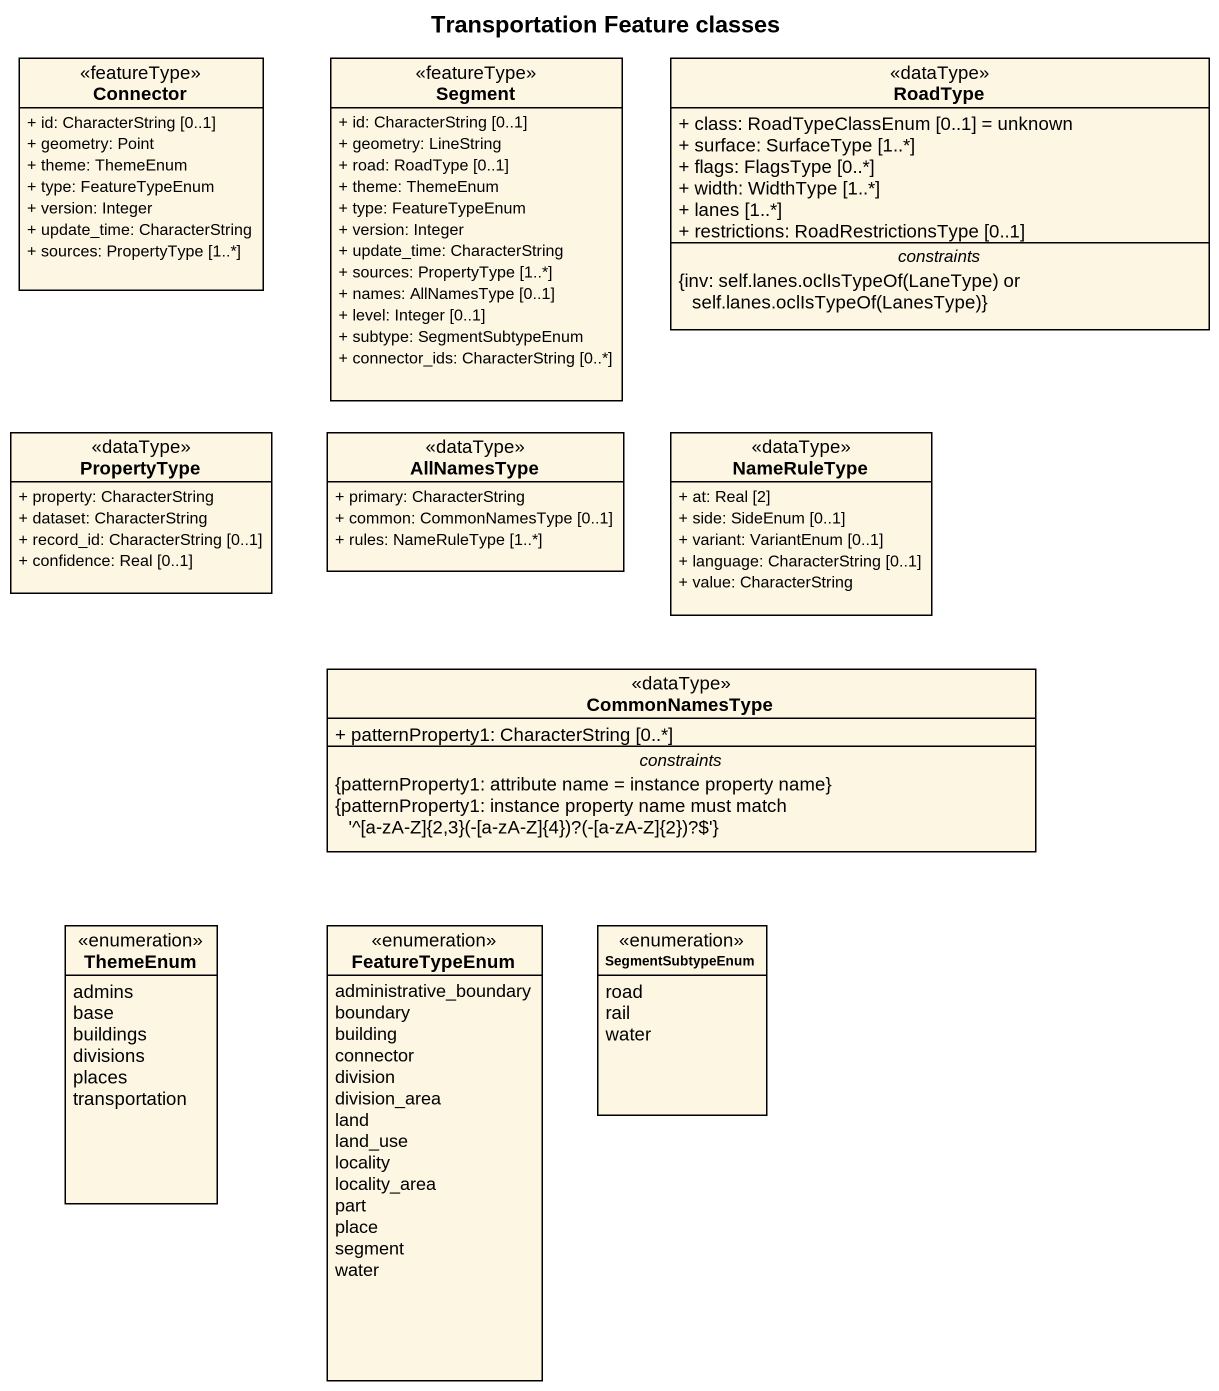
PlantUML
@startuml
title Transportation Feature classes
hide circle
hide empty members
skinparam classAttributeIconSize 0
class Connector <<featureType>> {
  + id: CharacterString [0..1]
  + geometry: Point
  + theme: ThemeEnum
  + type: FeatureTypeEnum
  + version: Integer
  + update_time: CharacterString
  + sources: PropertyType [1..*]
}
class Segment <<featureType>> {
  + id: CharacterString [0..1]
  + geometry: LineString
  + road: RoadType [0..1]
  + theme: ThemeEnum
  + type: FeatureTypeEnum
  + version: Integer
  + update_time: CharacterString
  + sources: PropertyType [1..*]
  + names: AllNamesType [0..1]
  + level: Integer [0..1]
  + subtype: SegmentSubtypeEnum
  + connector_ids: CharacterString [0..*]
}
class RoadType <<dataType>> {
  + class: RoadTypeClassEnum [0..1] = unknown
  + surface: SurfaceType [1..*]
  + flags: FlagsType [0..*]
  + width: WidthType [1..*]
  + lanes [1..*]
  + restrictions: RoadRestrictionsType [0..1]
  -- constraints --
  {field} {inv: self.lanes.oclIsTypeOf(LaneType) or self.lanes.oclIsTypeOf(LanesType)}
}
class PropertyType <<dataType>> {
  + property: CharacterString
  + dataset: CharacterString
  + record_id: CharacterString [0..1]
  + confidence: Real [0..1]
}
class AllNamesType <<dataType>> {
  + primary: CharacterString
  + common: CommonNamesType [0..1]
  + rules: NameRuleType [1..*]
}
class NameRuleType <<dataType>> {
  + at: Real [2]
  + side: SideEnum [0..1]
  + variant: VariantEnum [0..1]
  + language: CharacterString [0..1]
  + value: CharacterString
}
class CommonNamesType <<dataType>> {
  + patternProperty1: CharacterString [0..*]
  -- constraints --
  {patternProperty1: attribute name = instance property name}
  {field} {patternProperty1: instance property name must match '^[a-zA-Z]{2,3}(-[a-zA-Z]{4})?(-[a-zA-Z]{2})?$'}
}
enum ThemeEnum {
  admins
  base
  buildings
  divisions
  places
  transportation
}
enum FeatureTypeEnum {
  administrative_boundary
  boundary
  building
  connector
  division
  division_area
  land
  land_use
  locality
  locality_area
  part
  place
  segment
  water
}
enum SegmentSubtypeEnum {
  road
  rail
  water
}
@enduml
